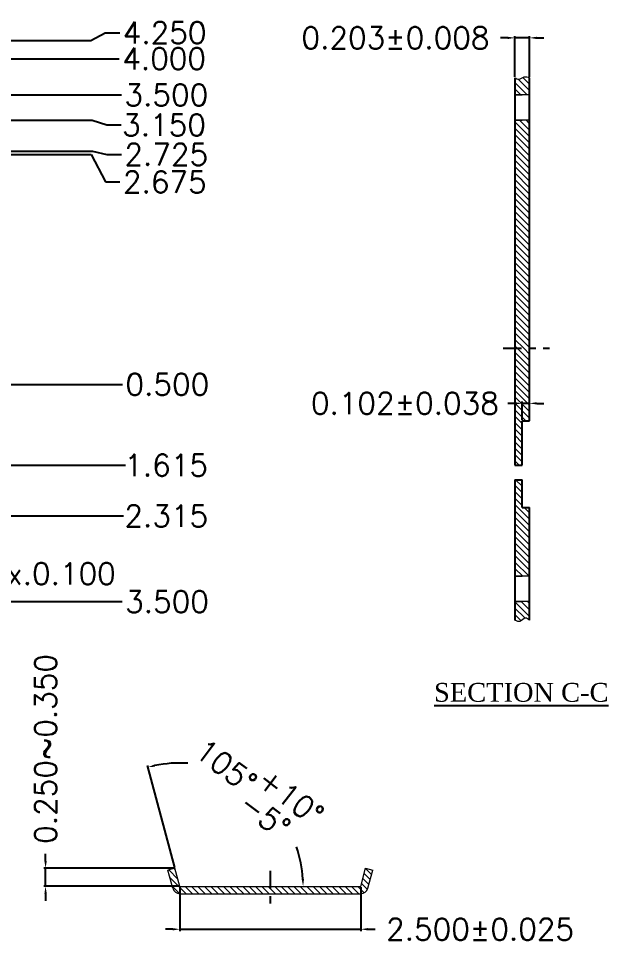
# Model space of a CAD drawing. Header units: inches. Extents: x 60 to 88.3, y -86.4 to -53.4.
# Drawn here: x 77.42 to 85.57, y -69.24 to -56.46 of the extents above; entities that cross this region are included whole.
import ezdxf

# ---------------------------------------------------------------- set-up
doc = ezdxf.new("R2010")
doc.units = ezdxf.units.IN
doc.header["$LTSCALE"] = 0.1
doc.header["$MEASUREMENT"] = 0
doc.linetypes.add('CENTER', pattern=[2, 1.25, -0.25, 0.25, -0.25])
doc.linetypes.add('HIDDEN', pattern=[0.375, 0.25, -0.125])
for name, color, linetype, lineweight in [('1D', 4, 'Continuous', 9), ('P-L', 7, 'HIDDEN', 13), ('尺寸標註', 7, 'Continuous', 0)]:
    doc.layers.add(name, color=color, linetype=linetype, lineweight=lineweight)
doc.layers.add('3D', color=4, linetype='Continuous')
doc.layers.add('4D', color=4, linetype='Continuous')
doc.styles.add('TEXT-1', font='simplex.shx')
doc.dimstyles.new('複本 DM-1-1', dxfattribs={"dimtxt": 0.3, "dimasz": 0.1, "dimexe": 0.025, "dimexo": 0.01, "dimgap": 0.02, "dimtad": 0, "dimdec": 3, "dimzin": 0, "dimdsep": 46, "dimtxsty": 'TEXT-1', "dimcen": 0.04, "dimclrd": 256, "dimclre": 256, "dimclrt": 256, "dimadec": 0, "dimazin": 0, "dimtfac": 1, "dimtdec": 3, "dimtofl": 0, "dimtmove": 0, "dimatfit": 0, "dimfxl": 1, "dimtolj": 1, "dimtzin": 0, "dimarcsym": 0})
pattern_1 = [(135, (-2597.229335, 158.90807), (-0.0441941738, -0.0441941738), [])]

# ---------------------------------------------------------------- blocks, each defined once
blk = doc.blocks.new('*D12')
at = {"layer": '1D', "lineweight": -2, "transparency": 16777216}
for p, q in [((-1538.279, 517.715), (-1536.878, 517.715)), ((-1536.878, 517.715), (-1536.678, 517.715)), ((-1536.678, 517.715), (-1536.478, 517.715))]:
    blk.add_line(p, q, dxfattribs=at)
at = {"layer": 'Defpoints', "color": 0, "transparency": 16777216}
for p in [(-1541.314, 518.215), (-1538.289, 517.715), (-1536.478, 517.715)]:
    blk.add_point(p, dxfattribs=at)
at = {"layer": '1D', "transparency": 16777216, "insert": (-1535.858, 517.715), "char_height": 0.3, "attachment_point": 5, "style": 'TEXT-1'}
blk.add_mtext('\\A1;0.500', dxfattribs=at)
blk = doc.blocks.new('*D18')
at = {"layer": '1D', "lineweight": -2, "transparency": 16777216}
for p, q in [((-1539.599, 520.89), (-1536.913, 520.89)), ((-1536.913, 520.89), (-1536.713, 520.512)), ((-1536.713, 520.512), (-1536.513, 520.512))]:
    blk.add_line(p, q, dxfattribs=at)
at = {"layer": 'Defpoints', "color": 0, "transparency": 16777216}
for p in [(-1539.609, 520.89), (-1536.513, 520.512), (-1541.314, 518.215)]:
    blk.add_point(p, dxfattribs=at)
at = {"layer": '1D', "transparency": 16777216, "insert": (-1535.893, 520.512), "char_height": 0.3, "attachment_point": 5, "style": 'TEXT-1'}
blk.add_mtext('\\A1;2.675', dxfattribs=at)
blk = doc.blocks.new('*D20')
at = {"layer": '1D', "lineweight": -2, "transparency": 16777216}
blk.add_line((-1539.054, 516.6), (-1536.438, 516.6), dxfattribs=at)
at = {"layer": 'Defpoints', "color": 0, "transparency": 16777216}
for p in [(-1541.314, 518.215), (-1539.064, 516.6), (-1536.438, 516.6)]:
    blk.add_point(p, dxfattribs=at)
at = {"layer": '1D', "transparency": 16777216, "insert": (-1535.875, 516.6), "char_height": 0.3, "attachment_point": 5, "style": 'TEXT-1'}
blk.add_mtext('\\A1;1.615', dxfattribs=at)
blk = doc.blocks.new('*D26')
at = {"layer": '1D', "lineweight": -2, "transparency": 16777216}
blk.add_line((-1539.349, 514.715), (-1536.483, 514.715), dxfattribs=at)
at = {"layer": 'Defpoints', "color": 0, "transparency": 16777216}
for p in [(-1541.314, 518.215), (-1539.359, 514.715), (-1536.483, 514.715)]:
    blk.add_point(p, dxfattribs=at)
at = {"layer": '1D', "transparency": 16777216, "insert": (-1535.863, 514.715), "char_height": 0.3, "attachment_point": 5, "style": 'TEXT-1'}
blk.add_mtext('\\A1;3.500', dxfattribs=at)
blk = doc.blocks.new('*D27')
at = {"layer": '1D', "lineweight": -2, "transparency": 16777216}
blk.add_line((-1539.349, 521.715), (-1536.492, 521.715), dxfattribs=at)
at = {"layer": 'Defpoints', "color": 0, "transparency": 16777216}
for p in [(-1539.359, 521.715), (-1536.492, 521.715), (-1541.314, 518.215)]:
    blk.add_point(p, dxfattribs=at)
at = {"layer": '1D', "transparency": 16777216, "insert": (-1535.872, 521.715), "char_height": 0.3, "attachment_point": 5, "style": 'TEXT-1'}
blk.add_mtext('\\A1;3.500', dxfattribs=at)
blk = doc.blocks.new('*D28')
at = {"layer": '1D', "lineweight": -2, "transparency": 16777216}
for p, q in [((-1539.349, 521.365), (-1536.896, 521.365)), ((-1536.896, 521.365), (-1536.696, 521.3)), ((-1536.696, 521.3), (-1536.496, 521.3))]:
    blk.add_line(p, q, dxfattribs=at)
at = {"layer": 'Defpoints', "color": 0, "transparency": 16777216}
for p in [(-1539.359, 521.365), (-1536.496, 521.3), (-1541.314, 518.215)]:
    blk.add_point(p, dxfattribs=at)
at = {"layer": '1D', "transparency": 16777216, "insert": (-1535.904, 521.3), "char_height": 0.3, "attachment_point": 5, "style": 'TEXT-1'}
blk.add_mtext('\\A1;3.150', dxfattribs=at)
blk = doc.blocks.new('*D3')
at = {"layer": '1D', "lineweight": -2, "transparency": 16777216}
for p, q in [((-1531.157, 522.503), (-1531.257, 522.503)), ((-1531.057, 521.963), (-1531.057, 522.528)), ((-1530.854, 522.503), (-1531.057, 522.503)), ((-1530.854, 521.963), (-1530.854, 522.528)), ((-1530.754, 522.503), (-1530.654, 522.503))]:
    blk.add_line(p, q, dxfattribs=at)
at = {"layer": '1D', "transparency": 16777216}
for points in [[(-1531.157, 522.519), (-1531.157, 522.486), (-1531.057, 522.503)], [(-1530.754, 522.519), (-1530.754, 522.486), (-1530.854, 522.503)]]:
    blk.add_solid(points, dxfattribs=at)
at = {"layer": 'Defpoints', "color": 0, "transparency": 16777216}
for p in [(-1531.057, 522.503), (-1531.057, 521.953), (-1530.854, 521.953)]:
    blk.add_point(p, dxfattribs=at)
at = {"layer": '1D', "transparency": 16777216, "insert": (-1532.706, 522.503), "char_height": 0.3, "attachment_point": 5, "style": 'TEXT-1'}
blk.add_mtext('\\A1;0.203%%p0.008', dxfattribs=at)
blk = doc.blocks.new('*D35')
at = {"layer": '1D', "lineweight": -2, "transparency": 16777216}
for p, q in [((-1531.056, 517.454), (-1531.156, 517.454)), ((-1530.956, 517.225), (-1530.956, 517.479)), ((-1530.854, 517.454), (-1530.956, 517.454)), ((-1530.854, 517.225), (-1530.854, 517.479)), ((-1530.754, 517.454), (-1530.654, 517.454))]:
    blk.add_line(p, q, dxfattribs=at)
at = {"layer": '1D', "transparency": 16777216}
for points in [[(-1531.056, 517.471), (-1531.056, 517.438), (-1530.956, 517.454)], [(-1530.754, 517.471), (-1530.754, 517.438), (-1530.854, 517.454)]]:
    blk.add_solid(points, dxfattribs=at)
at = {"layer": 'Defpoints', "color": 0, "transparency": 16777216}
for p in [(-1530.956, 517.454), (-1530.956, 517.215), (-1530.854, 517.215)]:
    blk.add_point(p, dxfattribs=at)
at = {"layer": '1D', "transparency": 16777216, "insert": (-1532.576, 517.454), "char_height": 0.3, "attachment_point": 5, "style": 'TEXT-1'}
blk.add_mtext('\\A1;0.102%%p0.038', dxfattribs=at)
blk = doc.blocks.new('*D41')
at = {"layer": '1D', "lineweight": -2, "transparency": 16777216}
blk.add_line((-1538.279, 522.215), (-1536.522, 522.215), dxfattribs=at)
at = {"layer": 'Defpoints', "color": 0, "transparency": 16777216}
for p in [(-1538.289, 522.215), (-1536.522, 522.215), (-1541.314, 518.215)]:
    blk.add_point(p, dxfattribs=at)
at = {"layer": '1D', "transparency": 16777216, "insert": (-1535.902, 522.215), "char_height": 0.3, "attachment_point": 5, "style": 'TEXT-1'}
blk.add_mtext('\\A1;4.000', dxfattribs=at)
blk = doc.blocks.new('*D42')
at = {"layer": '1D', "lineweight": -2, "transparency": 16777216}
for p, q in [((-1536.916, 522.465), (-1536.716, 522.573)), ((-1536.716, 522.573), (-1536.516, 522.573)), ((-1538.279, 522.465), (-1536.916, 522.465))]:
    blk.add_line(p, q, dxfattribs=at)
at = {"layer": 'Defpoints', "color": 0, "transparency": 16777216}
for p in [(-1536.516, 522.573), (-1538.289, 522.465), (-1541.314, 518.215)]:
    blk.add_point(p, dxfattribs=at)
at = {"layer": '1D', "transparency": 16777216, "insert": (-1535.896, 522.573), "char_height": 0.3, "attachment_point": 5, "style": 'TEXT-1'}
blk.add_mtext('\\A1;4.250', dxfattribs=at)
blk = doc.blocks.new('*D45')
at = {"layer": '1D', "lineweight": -2, "transparency": 16777216}
for p, q in [((-1539.599, 520.94), (-1536.893, 520.94)), ((-1536.893, 520.94), (-1536.693, 520.892)), ((-1536.693, 520.892), (-1536.493, 520.892))]:
    blk.add_line(p, q, dxfattribs=at)
at = {"layer": 'Defpoints', "color": 0, "transparency": 16777216}
for p in [(-1539.609, 520.94), (-1536.493, 520.892), (-1541.314, 518.215)]:
    blk.add_point(p, dxfattribs=at)
at = {"layer": '1D', "transparency": 16777216, "insert": (-1535.873, 520.892), "char_height": 0.3, "attachment_point": 5, "style": 'TEXT-1'}
blk.add_mtext('\\A1;2.725', dxfattribs=at)
blk = doc.blocks.new('*D46')
at = {"layer": '1D', "lineweight": -2, "transparency": 16777216}
for p, q in [((-1537.541, 511.133), (-1537.541, 511.233)), ((-1535.763, 511.033), (-1537.566, 511.033)), ((-1537.541, 510.783), (-1537.541, 511.033)), ((-1535.696, 510.783), (-1537.566, 510.783)), ((-1537.541, 510.683), (-1537.541, 510.583))]:
    blk.add_line(p, q, dxfattribs=at)
at = {"layer": '1D', "transparency": 16777216}
for points in [[(-1537.557, 511.133), (-1537.524, 511.133), (-1537.541, 511.033)], [(-1537.557, 510.683), (-1537.524, 510.683), (-1537.541, 510.783)]]:
    blk.add_solid(points, dxfattribs=at)
at = {"layer": 'Defpoints', "color": 0, "transparency": 16777216}
for p in [(-1535.753, 511.033), (-1537.541, 510.783), (-1535.686, 510.783)]:
    blk.add_point(p, dxfattribs=at)
at = {"layer": '1D', "transparency": 16777216, "insert": (-1537.541, 512.681), "char_height": 0.3, "attachment_point": 5, "rotation": 90, "style": 'TEXT-1'}
blk.add_mtext('\\A1;0.250~0.350', dxfattribs=at)
blk = doc.blocks.new('*D47')
at = {"layer": '1D', "lineweight": -2, "transparency": 16777216}
for p, q in [((-1535.686, 510.773), (-1535.686, 510.165)), ((-1533.186, 510.773), (-1533.186, 510.165)), ((-1535.786, 510.19), (-1535.886, 510.19)), ((-1535.686, 510.19), (-1533.186, 510.19)), ((-1533.086, 510.19), (-1532.986, 510.19))]:
    blk.add_line(p, q, dxfattribs=at)
at = {"layer": '1D', "transparency": 16777216}
for points in [[(-1535.786, 510.206), (-1535.786, 510.173), (-1535.686, 510.19)], [(-1533.086, 510.206), (-1533.086, 510.173), (-1533.186, 510.19)]]:
    blk.add_solid(points, dxfattribs=at)
at = {"layer": 'Defpoints', "color": 0, "transparency": 16777216}
for p in [(-1535.686, 510.783), (-1533.186, 510.783), (-1533.186, 510.19)]:
    blk.add_point(p, dxfattribs=at)
at = {"layer": '1D', "transparency": 16777216, "insert": (-1531.537, 510.19), "char_height": 0.3, "attachment_point": 5, "style": 'TEXT-1'}
blk.add_mtext('\\A1;2.500%%p0.025', dxfattribs=at)
blk = doc.blocks.new('*D48')
at = {"layer": '1D', "lineweight": -2, "transparency": 16777216}
blk.add_line((-1535.756, 511.042), (-1536.133, 512.452), dxfattribs=at)
for start, end in [(86.3414, 101.6357), (3.3643, 18.6586)]:
    blk.add_arc((-1535.686, 510.783), 1.703, start, end, dxfattribs=at)
at = {"layer": '1D', "transparency": 16777216}
for points in [[(-1536.026, 512.435), (-1536.033, 512.467), (-1536.127, 512.428)], [(-1533.969, 510.883), (-1534.002, 510.882), (-1533.983, 510.783)]]:
    blk.add_solid(points, dxfattribs=at)
at = {"layer": 'Defpoints', "color": 0, "transparency": 16777216}
for p in [(-1534.291, 511.76), (-1535.753, 511.033), (-1535.686, 510.783), (-1535.686, 510.783), (-1533.186, 510.783)]:
    blk.add_point(p, dxfattribs=at)
at = {"layer": '1D', "transparency": 16777216, "insert": (-1534.649, 512.134), "char_height": 0.3, "attachment_point": 5, "rotation": 322.5, "style": 'TEXT-1'}
blk.add_mtext('\\A1;105°\\S+10°^ -5°;', dxfattribs=at)
blk = doc.blocks.new('*D49')
at = {"layer": '1D', "lineweight": -2, "transparency": 16777216}
blk.add_line((-1539.889, 515.9), (-1536.464, 515.9), dxfattribs=at)
at = {"layer": 'Defpoints', "color": 0, "transparency": 16777216}
for p in [(-1541.314, 518.215), (-1539.899, 515.9), (-1536.464, 515.9)]:
    blk.add_point(p, dxfattribs=at)
at = {"layer": '1D', "transparency": 16777216, "insert": (-1535.873, 515.9), "char_height": 0.3, "attachment_point": 5, "style": 'TEXT-1'}
blk.add_mtext('\\A1;2.315', dxfattribs=at)

msp = doc.modelspace()

# ---------------------------------------------------------------- hatches: boundary and pattern name
at = {"layer": '1D'}
h = msp.add_hatch(dxfattribs=at)
h.set_pattern_fill('ANSI31', color=256, scale=0.5, angle=90, style=0)
h.set_pattern_definition([(135, (-2018.880247, 346.01641), (-0.0441941738, -0.0441941738), [])])
h.paths.add_polyline_path([(84.2874, -57.2857), (84.2763, -57.279), (84.2763, -57.5169), (84.4793, -57.5169), (84.4793, -57.279), (84.4672, -57.275), (84.4553, -57.2714), (84.4434, -57.2685), (84.4316, -57.2668), (84.4199, -57.2665), (84.4085, -57.2681), (84.3972, -57.2717), (84.3861, -57.277), (84.3752, -57.2831), (84.3643, -57.2892), (84.3535, -57.2947), (84.3427, -57.2988), (84.3318, -57.3007), (84.3208, -57.2999), (84.3097, -57.2967), (84.2986, -57.2918)])
h = msp.add_hatch(dxfattribs=at)
h.set_pattern_fill('ANSI31', color=256, scale=0.5, angle=90, style=0)
h.set_pattern_definition(pattern_1)
h.paths.add_polyline_path([(84.4793, -57.8669), (84.2763, -57.8669), (84.2763, -61.0169), (84.4793, -61.0169)])
h = msp.add_hatch(dxfattribs=at)
h.set_pattern_fill('ANSI31', color=256, scale=0.5, angle=90, style=0)
h.set_pattern_definition(pattern_1)
h.paths.add_polyline_path([(84.2763, -62.6319), (84.3778, -62.6319), (84.3778, -62.017), (84.4793, -62.017), (84.4793, -61.0169), (84.2763, -61.0169)])
h = msp.add_hatch(dxfattribs=at)
h.set_pattern_fill('ANSI31', color=256, scale=0.5, angle=90, style=0)
h.set_pattern_definition([(135, (0, 37.100395), (-0.044194174, -0.044194174), [])])
h.paths.add_polyline_path([(84.2763, -64.1669), (84.4793, -64.1669), (84.4793, -63.2169), (84.3778, -63.2169), (84.3778, -62.8321), (84.2763, -62.8321), (84.2763, -63.6874)])
h = msp.add_hatch(dxfattribs=at)
h.set_pattern_fill('ANSI31', color=256, scale=0.5, angle=90, style=0)
h.set_pattern_definition(pattern_1)
h.paths.add_polyline_path([(84.2763, -64.7712), (84.2896, -64.7768), (84.3029, -64.7817), (84.316, -64.7853), (84.3289, -64.7871), (84.3415, -64.7862), (84.3536, -64.7821), (84.3654, -64.7753), (84.3769, -64.7667), (84.3881, -64.7578), (84.3993, -64.7495), (84.4104, -64.7431), (84.4216, -64.7399), (84.4329, -64.7407), (84.4443, -64.7451), (84.4559, -64.7523), (84.4676, -64.7613), (84.4793, -64.7712), (84.4793, -64.5169), (84.2763, -64.5169)])
h = msp.add_hatch(dxfattribs=at)
h.set_pattern_fill('ANSI31', color=256, scale=0.5, angle=90, style=0)
h.set_pattern_definition([(135, (-2590.35094, 161.13218), (-0.0441941738, -0.0441941738), [])])
h.paths.add_polyline_path([(82.1477, -68.551, 0.3394543), (82.2458, -68.4757), (82.3128, -68.2257), (82.2147, -68.1995), (82.1477, -68.4495), (79.6477, -68.4495), (79.5807, -68.1995), (79.4827, -68.2257), (79.5497, -68.4757, 0.3394543), (79.6477, -68.551)])

# ---------------------------------------------------------------- linework, layer by layer
at = {"lineweight": 20}
for p, q in [((79.5807, -68.1995), (79.4827, -68.2257)), ((79.5497, -68.4757), (79.4827, -68.2257)), ((79.6477, -68.4495), (79.5807, -68.1995)), ((82.1477, -68.4495), (82.2147, -68.1995)), ((82.2147, -68.1995), (82.3128, -68.2257)), ((82.2458, -68.4757), (82.3128, -68.2257))]:
    msp.add_line(p, q, dxfattribs=at)
at = {"layer": '1D', "color": 0}
for p, q in [((84.4793, -57.5169), (84.2763, -57.5169)), ((84.4793, -57.8669), (84.2763, -57.8669)), ((84.4793, -64.1669), (84.2763, -64.1669)), ((84.4793, -64.5169), (84.2763, -64.5169)), ((79.6477, -68.4495), (82.1477, -68.4495)), ((79.6477, -68.551), (82.1477, -68.551))]:
    msp.add_line(p, q, dxfattribs=at)
for centre, start, end in [((79.6477, -68.4495), 195, 270), ((82.1477, -68.4495), 270, 345)]:
    msp.add_arc(centre, 0.1015, start, end, dxfattribs=at)
for points, knots in [([(84.2763, -57.279), (84.295, -57.2903), (84.3392, -57.3171), (84.4027, -57.2533), (84.4547, -57.2707), (84.4793, -57.279)], [0, 0, 0, 0, 0.05976889, 0.1414629, 0.21447207, 0.21447207, 0.21447207, 0.21447207]), ([(84.2763, -64.7712), (84.3005, -64.7815), (84.3546, -64.8045), (84.4152, -64.7161), (84.4603, -64.7548), (84.4793, -64.7712)], [0, 0, 0, 0, 0.07189268, 0.16035541, 0.22480815, 0.22480815, 0.22480815, 0.22480815])]:
    msp.add_open_spline(points, degree=3, knots=knots, dxfattribs=at)
at = {"layer": '3D', "color": 1, "linetype": 'CENTER', "ltscale": 2}
for p, q in [((84.117, -61.0169), (84.7553, -61.0169)), ((80.8977, -68.2345), (80.8977, -68.7746))]:
    msp.add_line(p, q, dxfattribs=at)
at = {"layer": 'P-L', "ltscale": 4}
for p, q in [((84.2763, -57.5169), (84.4793, -57.5169)), ((84.2763, -57.8669), (84.4793, -57.8669)), ((84.2763, -64.1669), (84.4793, -64.1669)), ((84.2763, -64.5169), (84.4793, -64.5169))]:
    msp.add_line(p, q, dxfattribs=at)
at = {"layer": '尺寸標註', "lineweight": -3}
for p, q in [((84.2763, -57.279), (84.2763, -62.6319)), ((84.4793, -62.017), (84.4793, -57.279)), ((84.3778, -62.6319), (84.3778, -62.017)), ((84.3778, -62.017), (84.4793, -62.017)), ((84.2763, -62.6319), (84.3778, -62.6319)), ((84.2763, -62.8321), (84.2763, -64.7712)), ((84.2763, -62.8321), (84.3778, -62.8321)), ((84.3778, -63.2169), (84.3778, -62.8321)), ((84.3778, -63.2169), (84.4793, -63.2169)), ((84.4793, -64.7712), (84.4793, -63.2169))]:
    msp.add_line(p, q, dxfattribs=at)

# ---------------------------------------------------------------- texts
at = {"layer": '1D', "insert": (77.7345, -64.131), "char_height": 0.3, "attachment_point": 5, "style": 'TEXT-1'}
msp.add_mtext('\\A1;Max.0.100', dxfattribs=at)
at = {"layer": '4D', "insert": (84.3656, -65.7716), "char_height": 0.26, "attachment_point": 5}
msp.add_mtext('{\\fRomantic|b0|i0|c2|p2;\\LSECTION C-C}', dxfattribs=at)

# ---------------------------------------------------------------- dimensions: what is measured, and where the dimension line sits
at = {"layer": '1D', "color": 0}
for feature_location, offset, picture, middle in [((77.0443, -56.7669), (1.7738, 0.1084), '*D42', (79.4381, -56.6586)), ((77.0443, -57.0169), (1.7673, 0), '*D41', (79.4316, -57.0169))]:
    dim = msp.add_ordinate_dim(feature_location=feature_location, offset=offset, dtype=0, origin=(74.0193, -61.0169), dimstyle='複本 DM-1-1', dxfattribs=at)
    dim.commit()
    dim.dimension.update_dxf_attribs({"geometry": picture, "text_midpoint": middle, "insert": (1615.3337, -579.232)})
at = {"layer": '1D'}
dim = msp.add_linear_dim(base=(84.2763, -56.7294), p1=(84.4793, -57.279), p2=(84.2763, -57.279), text='<>%%p0.008', dimstyle='複本 DM-1-1', override={"dimtofl": 1}, dxfattribs=at)
dim.commit()
dim.dimension.update_dxf_attribs({"geometry": '*D3', "text_midpoint": (82.6277, -56.7294), "insert": (1615.3337, -579.232)})
for feature_location, offset, picture, middle in [((75.9743, -57.5169), (2.867, 0), '*D27', (79.4614, -57.5169)), ((75.9743, -57.8669), (2.8638, -0.065), '*D28', (79.4296, -57.932)), ((75.7243, -58.2919), (3.1169, -0.0485), '*D45', (79.4612, -58.3405)), ((75.7243, -58.3419), (3.0967, -0.378), '*D18', (79.441, -58.72)), ((77.0443, -61.5169), (1.8113, 0), '*D12', (79.4757, -61.5169)), ((76.2693, -62.6319), (2.6264, 0), '*D20', (79.4586, -62.6319)), ((75.9743, -64.5169), (2.8768, 0), '*D26', (79.4711, -64.5169)), ((75.4344, -63.3321), (3.4349, 0), '*D49', (79.4607, -63.3321))]:
    dim = msp.add_ordinate_dim(feature_location=feature_location, offset=offset, dtype=0, origin=(74.0193, -61.0169), dimstyle='複本 DM-1-1', dxfattribs=at)
    dim.commit()
    dim.dimension.update_dxf_attribs({"geometry": picture, "text_midpoint": middle, "insert": (1615.3337, -579.232)})
dim = msp.add_linear_dim(base=(84.3777547927, -61.7775155341), p1=(84.4792547927, -62.016953778), p2=(84.3777547927, -62.016953778), text='<>%%p0.038', dimstyle='複本 DM-1-1', override={"dimtofl": 1}, dxfattribs=at)
dim.commit()
dim.dimension.update_dxf_attribs({"geometry": '*D35', "text_midpoint": (82.7577547927, -61.7775155341), "dimtype": 128, "insert": (1615.3337457277, -579.2320148667)})
at = {"layer": '1D', "color": 0}
dim = msp.add_linear_dim(base=(77.7932, -68.4495), p1=(79.5807, -68.1995), p2=(79.6477, -68.4495), angle=90, text='<>~0.350', dimstyle='複本 DM-1-1', override={"dimtofl": 1}, dxfattribs=at)
dim.commit()
dim.dimension.update_dxf_attribs({"geometry": '*D46', "text_midpoint": (77.7932, -66.5509), "dimtype": 128, "insert": (1615.3337, -579.232)})
dim = msp.add_angular_dim_2l(base=(81.043, -67.4725), line1=((79.6477, -68.4495), (82.1477, -68.4495)), line2=((79.6477, -68.4495), (79.5807, -68.1995)), dimstyle='複本 DM-1-1', override={"dimtol": 1, "dimtp": 10, "dimtm": 5}, dxfattribs=at)
dim.commit()
dim.dimension.update_dxf_attribs({"geometry": '*D48', "text_midpoint": (80.6847, -67.0981), "insert": (1615.3337, -579.232)})
dim = msp.add_linear_dim(base=(82.1477, -69.0422), p1=(79.6477, -68.4495), p2=(82.1477, -68.4495), text='<>%%p0.025', dimstyle='複本 DM-1-1', override={"dimtofl": 1}, dxfattribs=at)
dim.commit()
dim.dimension.update_dxf_attribs({"geometry": '*D47', "text_midpoint": (83.7963, -69.0422), "insert": (1615.3337, -579.232)})

doc.saveas('drawing.dxf')
